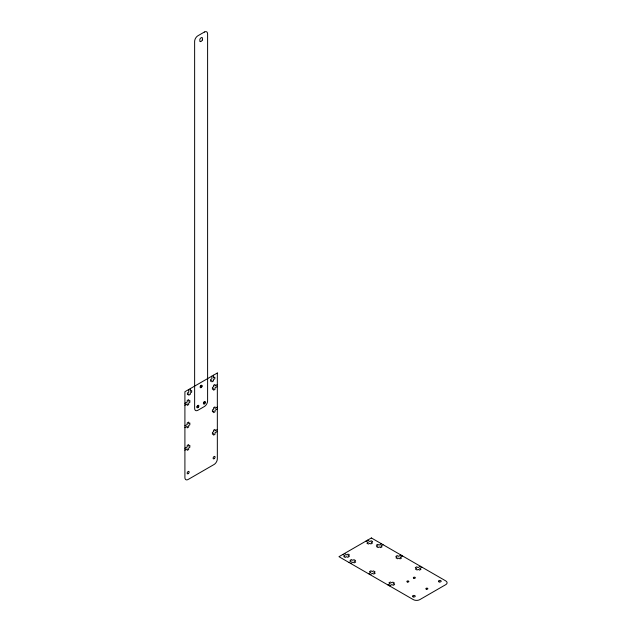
<?xml version="1.0" encoding="UTF-8"?>
<svg xmlns="http://www.w3.org/2000/svg" width="632" height="632" viewBox="0 0 632 632"><rect width="100%" height="100%" fill="white"/><g stroke="black" fill="none" stroke-linecap="round" stroke-linejoin="round"><path stroke-width="0.95" d="M184.907 403.335L187.238 401.992L187.238 400.451L188.668 399.629L188.668 401.162L189.837 400.49L189.837 402.363L188.668 403.034L188.668 404.575L187.238 405.396L187.238 403.864L184.907 405.207M217.337 384.612L214.998 385.962L214.998 384.422L213.577 385.251L213.577 386.784L212.407 387.456L212.407 389.328L213.577 388.656L213.577 390.189L214.998 389.367L214.998 387.835L217.337 386.484M184.907 425.802L187.238 424.459L187.238 422.919L188.668 422.097L188.668 423.638L189.837 422.958L189.837 424.83L188.668 425.51L188.668 427.042L187.238 427.864L187.238 426.331L184.907 427.674M217.337 407.079L214.998 408.43L214.998 406.897L213.577 407.719L213.577 409.252L212.407 409.931L212.407 411.803L213.577 411.124L213.577 412.664L214.998 411.835L214.998 410.302L217.337 408.951M184.907 448.278L187.238 446.927L187.238 445.394L188.668 444.565L188.668 446.105L189.837 445.426L189.837 447.298L188.668 447.977L188.668 449.51L187.238 450.332L187.238 448.799L184.907 450.15M217.337 429.555L214.998 430.898L214.998 429.365L213.577 430.187L213.577 431.719L212.407 432.399L212.407 434.271L213.577 433.599L213.577 435.132L214.998 434.31L214.998 432.77L217.337 431.427M349.014 562.496L351.345 561.145L350.017 560.379L351.439 559.557L352.775 560.323L353.944 559.652L355.563 560.584L354.394 561.263L355.721 562.03L354.299 562.851L352.964 562.085L350.634 563.428M381.444 543.773L379.105 545.116L377.778 544.35L376.348 545.179L377.683 545.945L376.514 546.617L378.134 547.557L379.303 546.878L380.63 547.644L382.06 546.822L380.733 546.056L383.063 544.705M368.472 573.73L370.802 572.379L369.475 571.612L370.905 570.791L372.232 571.557L373.401 570.886L375.021 571.818L373.852 572.497L375.187 573.264L373.757 574.085L372.43 573.319L370.091 574.67M400.901 555.007L398.571 556.358L397.236 555.583L395.814 556.413L397.141 557.179L395.972 557.851L397.591 558.791L398.76 558.111L400.088 558.886L401.518 558.056L400.19 557.29L402.521 555.939M387.93 584.963L390.268 583.62L388.933 582.846L390.363 582.025L391.69 582.791L392.859 582.119L394.479 583.052L393.309 583.731L394.645 584.497L393.215 585.319L391.887 584.553L389.549 585.904M420.359 566.24L418.029 567.591L416.693 566.817L415.271 567.647L416.599 568.413L415.429 569.084L417.057 570.024L418.218 569.345L419.553 570.119L420.975 569.29L419.648 568.524L421.986 567.181M367.563 540.178L369.894 541.521L371.229 540.755L372.651 541.577L371.324 542.351L372.493 543.022L370.873 543.954L369.704 543.283L368.369 544.049L366.947 543.228L368.274 542.461L365.944 541.111M344.408 553.545L346.739 554.896L348.074 554.122L349.496 554.951L348.169 555.718L349.338 556.389L347.711 557.329L346.549 556.65L345.214 557.424L343.792 556.595L345.119 555.828L342.781 554.485M213.505 375.211L213.505 377.904L214.84 377.138L214.84 378.789L213.505 379.555L213.505 380.906L211.886 381.839L211.886 380.496L210.559 381.262L210.559 379.611L211.886 378.845L211.886 376.151M190.351 388.577L190.351 391.279L191.686 390.513L191.686 392.156L190.351 392.922L190.351 394.273L188.731 395.213L188.731 393.862L187.404 394.629L187.404 392.978L188.731 392.211L188.731 389.517M204.365 32.042L197.879 35.787A4.59 2.647 -60 0 0 194.632 41.404L194.632 408.414A4.59 2.647 -60 0 0 197.879 410.287L204.365 406.542A4.59 2.647 -60 0 0 207.604 400.917L207.604 33.915A4.59 2.647 -60 0 0 204.365 32.042M217.337 372.998L184.907 391.729L184.907 477.602A4.59 2.647 -60 0 0 188.146 479.475L214.09 464.488A4.59 2.647 -60 0 0 217.337 458.872L217.337 372.998M371.387 537.966L338.957 556.689L413.32 599.626A4.59 2.647 0 0 0 419.814 599.626L445.757 584.647A4.59 2.647 0 0 0 445.757 580.903L371.387 537.966M202.382 39.95L202.382 37.77A2.228 1.288 -60 0 0 199.862 39.224L199.862 41.404A2.228 1.288 -60 0 0 202.382 39.95M214.343 458.579A1.375 0.798 -60 0 0 214.777 456.446A1.375 0.798 -60 0 0 213.15 457.892A1.375 0.798 -60 0 0 214.343 458.579M188.399 473.558A1.375 0.798 -60 0 0 188.834 471.425A1.375 0.798 -60 0 0 187.206 472.87A1.375 0.798 -60 0 0 188.399 473.558M413.186 596.885A1.375 0.798 0 0 0 415.248 596.197A1.375 0.798 0 0 0 413.186 595.51A1.375 0.798 0 0 0 413.186 596.885M439.129 581.906A1.375 0.798 0 0 0 441.199 581.219A1.375 0.798 0 0 0 439.129 580.532A1.375 0.798 0 0 0 439.129 581.906M426.347 589.214A1.011 0.585 0 0 0 427.856 588.708A1.011 0.585 0 0 0 426.347 588.202A1.011 0.585 0 0 0 426.347 589.214M407.356 581.993A1.011 0.585 0 0 0 408.864 581.495A1.011 0.585 0 0 0 407.356 580.99A1.011 0.585 0 0 0 407.356 581.993M413.842 578.248A1.011 0.585 0 0 0 415.358 577.743A1.011 0.585 0 0 0 413.842 577.245A1.011 0.585 0 0 0 413.842 578.248M201.371 387.424A1.375 0.798 -60 0 0 201.805 385.291A1.375 0.798 -60 0 0 200.178 386.737A1.375 0.798 -60 0 0 201.371 387.424M198.132 407.474A1.375 0.798 -60 0 0 198.566 405.349A1.375 0.798 -60 0 0 196.939 406.787A1.375 0.798 -60 0 0 198.132 407.474M204.618 403.73A1.375 0.798 -60 0 0 205.052 401.604A1.375 0.798 -60 0 0 203.425 403.042A1.375 0.798 -60 0 0 204.618 403.73M201.308 387.171A1.011 0.585 -60 0 0 201.624 385.607A1.011 0.585 -60 0 0 200.431 386.666A1.011 0.585 -60 0 0 201.308 387.171M198.061 407.229A1.011 0.585 -60 0 0 198.385 405.665A1.011 0.585 -60 0 0 197.184 406.724A1.011 0.585 -60 0 0 198.061 407.229M204.547 403.485A1.011 0.585 -60 0 0 204.871 401.92A1.011 0.585 -60 0 0 203.678 402.979A1.011 0.585 -60 0 0 204.547 403.485"/></g></svg>
